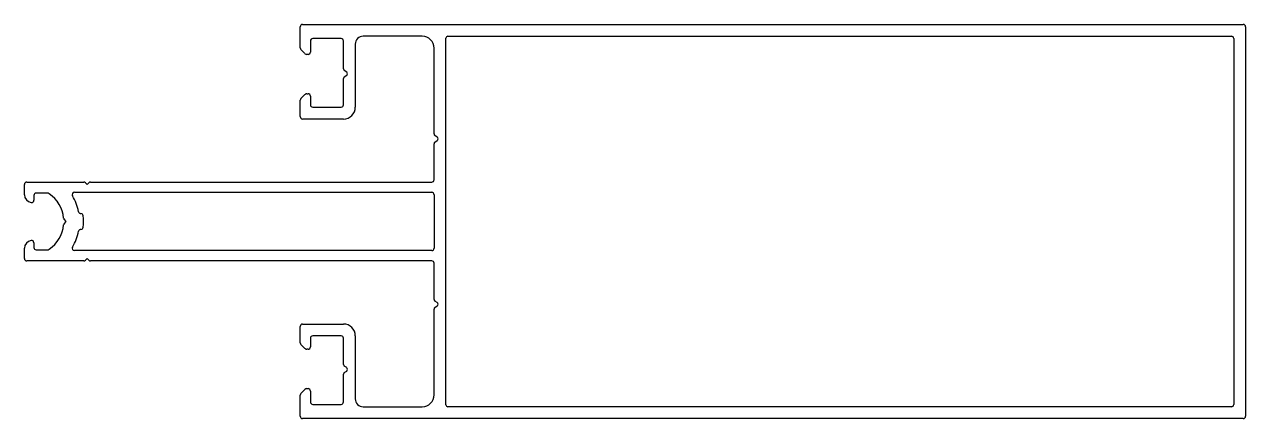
# Model space of a CAD drawing. Extents: x 369 to 524, y 427 to 477.
import ezdxf

# ---------------------------------------------------------------- set-up
doc = ezdxf.new("R2010")
doc.units = 0
doc.layers.get('0').update_dxf_attribs({"linetype": 'CONTINUOUS'})

msp = doc.modelspace()

# ---------------------------------------------------------------- linework, layer by layer
at = {"color": 0}
for p, q in [((404.02, 474.27), (404.02, 476.94)), ((404.32, 477.24), (523.72, 477.24)), ((524.02, 476.94), (524.02, 427.54)), ((405.32, 475.14), (405.32, 473.74)), ((409.22, 475.44), (405.62, 475.44)), ((409.52, 471.61), (409.52, 475.14)), ((411.02, 474.74), (411.02, 466.74)), ((419.52, 475.74), (412.02, 475.74)), ((422.52, 428.99), (422.52, 475.49)), ((422.77, 475.74), (522.22, 475.74)), ((522.52, 475.44), (522.52, 429.04)), ((404.63, 473.53), (404.11, 474.05)), ((405.02, 473.44), (404.84, 473.44)), ((421.02, 463.36), (421.02, 474.24)), ((409.93, 471.2), (409.61, 471.4)), ((409.52, 467.04), (409.52, 470.37)), ((409.61, 470.58), (409.93, 470.78)), ((404.11, 467.83), (404.63, 468.36)), ((404.85, 468.45), (405.02, 468.45)), ((405.32, 468.15), (405.32, 467.04)), ((404.02, 465.54), (404.02, 467.62)), ((405.62, 466.74), (409.22, 466.74)), ((409.52, 465.24), (404.32, 465.24)), ((421.02, 457.54), (421.02, 462.11)), ((421.43, 462.95), (421.11, 463.15)), ((421.11, 462.32), (421.43, 462.52)), ((369.02, 455.63), (369.02, 456.94)), ((369.32, 457.24), (376.55, 457.24)), ((371.87, 455.84), (370.52, 455.84)), ((375.37, 455.94), (420.72, 455.94)), ((376.76, 457.15), (376.97, 456.94)), ((376.97, 456.94), (377.18, 457.15)), ((377.39, 457.24), (420.72, 457.24)), ((370.22, 455.54), (370.22, 454.94)), ((421.02, 455.64), (421.02, 448.84)), ((374.32, 452.24), (374.09, 452.47)), ((374.09, 452), (374.32, 452.24)), ((370.22, 449.54), (370.22, 448.94)), ((369.02, 447.54), (369.02, 448.84)), ((370.52, 448.64), (371.87, 448.64)), ((420.72, 448.54), (375.37, 448.54)), ((376.55, 447.24), (369.32, 447.24)), ((376.97, 447.54), (376.76, 447.32)), ((377.18, 447.32), (376.97, 447.54)), ((420.72, 447.24), (377.39, 447.24)), ((421.02, 442.36), (421.02, 446.94)), ((421.43, 441.95), (421.11, 442.15)), ((421.02, 430.24), (421.02, 441.11)), ((421.11, 441.32), (421.43, 441.52)), ((404.02, 436.85), (404.02, 438.93)), ((404.32, 439.23), (409.52, 439.23)), ((405.32, 437.43), (405.32, 436.33)), ((409.22, 437.73), (405.62, 437.73)), ((409.52, 434.11), (409.52, 437.43)), ((411.02, 437.73), (411.02, 429.74)), ((404.63, 436.11), (404.11, 436.64)), ((405.02, 436.03), (404.85, 436.03)), ((409.52, 429.34), (409.52, 432.86)), ((409.93, 433.7), (409.61, 433.9)), ((409.61, 433.07), (409.93, 433.27)), ((404.11, 430.42), (404.63, 430.94)), ((404.84, 431.03), (405.02, 431.03)), ((404.02, 427.54), (404.02, 430.21)), ((405.32, 430.73), (405.32, 429.34)), ((405.62, 429.04), (409.22, 429.04)), ((412.02, 428.74), (419.52, 428.74)), ((522.22, 428.74), (422.77, 428.74)), ((523.72, 427.24), (404.32, 427.24))]:
    msp.add_line(p, q, dxfattribs=at)
for centre, radius, start, end in [((404.32, 476.94), 0.3, 90, 180), ((523.72, 476.94), 0.3, 360, 90), ((405.62, 475.14), 0.3, 90, 180), ((409.22, 475.14), 0.3, 0, 90), ((412.02, 474.74), 1, 90, 180), ((419.52, 474.24), 1.5, 0, 90), ((422.77, 475.49), 0.25, 90, 180), ((522.22, 475.44), 0.3, 0, 90), ((404.32, 474.27), 0.3, 180, 225), ((404.84, 473.74), 0.3, 225, 270), ((405.02, 473.74), 0.3, 270, 0), ((409.82, 471.61), 0.3, 180, 225), ((409.72, 470.99), 0.3, 315, 45), ((409.82, 470.37), 0.3, 135, 180), ((404.85, 468.15), 0.3, 90, 135), ((405.02, 468.15), 0.3, 359.9017, 90), ((404.32, 467.62), 0.3, 135, 179.9404), ((405.62, 467.04), 0.3, 179.9017, 270), ((409.22, 467.04), 0.3, 270, 0), ((409.52, 466.74), 1.5, 270, 0), ((404.32, 465.54), 0.3, 179.9404, 270), ((421.32, 463.36), 0.3, 180, 225), ((421.32, 462.11), 0.3, 135, 180), ((421.22, 462.74), 0.3, 315, 45), ((420.72, 457.54), 0.3, 270, 0), ((369.32, 456.94), 0.3, 90, 180), ((370.52, 455.54), 0.3, 90, 180), ((371.87, 455.34), 0.5, 55.9836, 90), ((369.78, 452.24), 4.24, 5.6409, 55.9836), ((375.37, 455.64), 0.3, 90, 211.324), ((376.55, 456.94), 0.3, 45, 90), ((377.39, 456.94), 0.3, 90, 135), ((420.72, 455.64), 0.3, 0, 90), ((370.02, 455.63), 1, 180, 261.7868), ((369.92, 454.94), 0.301, 262.0597, 359.7271), ((369.78, 452.24), 6.24, 11.4654, 31.324), ((374.3, 452.68), 0.3, 185.6409, 225), ((376.19, 453.54), 0.3, 191.4654, 269.269), ((376.18, 452.94), 0.3, 6.2406, 89.269), ((369.78, 452.24), 6.74, 353.7594, 6.2406), ((369.78, 452.24), 4.24, 304.0164, 354.3591), ((374.3, 451.79), 0.3, 135, 174.3591), ((376.19, 450.94), 0.3, 90.731, 168.5346), ((376.18, 451.54), 0.3, 270.731, 353.7594), ((370.02, 448.84), 1, 98.2132, 180), ((369.92, 449.54), 0.298, 359.5855, 98.6277), ((369.78, 452.24), 6.24, 328.676, 348.5346), ((370.52, 448.94), 0.3, 180, 270), ((371.87, 449.14), 0.5, 270, 304.0164), ((375.37, 448.84), 0.3, 148.676, 270), ((420.72, 448.84), 0.3, 270, 360), ((369.32, 447.54), 0.3, 180, 270), ((376.55, 447.54), 0.3, 270, 315), ((377.39, 447.54), 0.3, 225, 270), ((420.72, 446.94), 0.3, 0, 90), ((421.32, 442.36), 0.3, 180, 225), ((421.22, 441.74), 0.3, 315, 45), ((421.32, 441.11), 0.3, 135, 180), ((404.32, 438.93), 0.3, 90, 180.0596), ((409.52, 437.73), 1.5, 0, 90), ((405.62, 437.43), 0.3, 90, 180.0983), ((409.22, 437.43), 0.3, 0, 90), ((404.32, 436.85), 0.3, 180.0596, 225), ((404.85, 436.33), 0.3, 225, 270), ((405.02, 436.33), 0.3, 270, 0.0983), ((409.82, 434.11), 0.3, 180, 225), ((409.82, 432.86), 0.3, 135, 180), ((409.72, 433.48), 0.3, 315, 45), ((404.84, 430.73), 0.3, 90, 135), ((405.02, 430.73), 0.3, 0, 90), ((404.32, 430.21), 0.3, 135, 180), ((412.02, 429.74), 1, 180, 270), ((419.52, 430.24), 1.5, 270, 0), ((405.62, 429.34), 0.3, 180, 270), ((409.22, 429.34), 0.3, 270, 0), ((422.77, 428.99), 0.25, 180, 270), ((522.22, 429.04), 0.3, 270, 360), ((404.32, 427.54), 0.3, 180, 270), ((523.72, 427.54), 0.3, 270, 0)]:
    msp.add_arc(centre, radius, start, end, dxfattribs=at)

doc.saveas('drawing.dxf')
